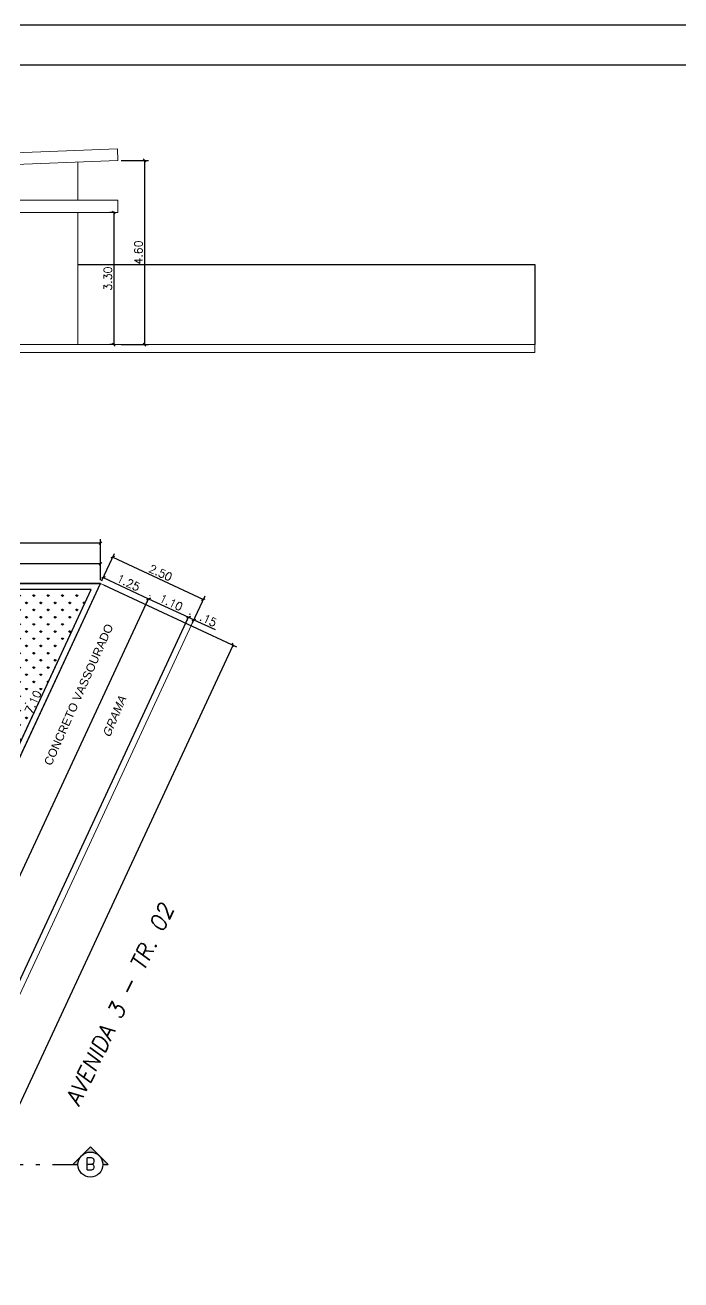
# Model space of a CAD drawing. Header units: metres. Extents: x 2690 to 3939, y 743 to 1123.
# Drawn here: x 3674.88 to 3691.26, y 782.64 to 813.99 of the extents above; entities that cross this region are included whole.
import ezdxf

# ---------------------------------------------------------------- set-up
doc = ezdxf.new("R2010")
doc.units = ezdxf.units.M
doc.header["$PDMODE"] = 35
doc.linetypes.add('DASHDOT2', pattern=[12.7, 6.35, -3.175, 0, -3.175])
for name, color, linetype in [('000 - Cota', 8, 'Continuous'), ('01', 1, 'Continuous'), ('02', 2, 'Continuous'), ('03', 3, 'Continuous'), ('04', 4, 'Continuous'), ('FOLHA', 7, 'Continuous'), ('FOLHA - MARGEM', 3, 'Continuous'), ('H - grama 2', 73, 'Continuous'), ('TEXTO', 2, 'Continuous')]:
    doc.layers.add(name, color=color, linetype=linetype)
doc.layers.add('ALVENARIA', color=4, linetype='Continuous', lineweight=18)
doc.layers.add('COTA', color=2, linetype='Continuous', lineweight=0)
doc.layers.add('EST - Laje_Caneta_No__218', color=7, linetype='Continuous', lineweight=13, true_color=0x4a4a4a)
doc.styles.add('ROMA', font='romans.shx')
doc.styles.add('ROMANS', font='arial.ttf')
doc.dimstyles.new('CORTE', dxfattribs={"dimscale": 0, "dimtxt": 0.2, "dimasz": 0.07, "dimexe": 0.1, "dimexo": 0.08, "dimgap": 0.05, "dimtad": 1, "dimzin": 4, "dimdsep": 46, "dimtxsty": 'ROMA', "dimblk": 'OBLIQUE', "dimcen": 0, "dimclrd": 1, "dimclre": 1, "dimclrt": 2, "dimaunit": 1, "dimadec": 0, "dimazin": 0, "dimtfac": 1, "dimtofl": 0, "dimtmove": 0, "dimatfit": 3, "dimldrblk": 'OBLIQUE', "dimfxl": 0.1, "dimtolj": 1, "dimtzin": 0, "dimarcsym": 0})
doc.dimstyles.new('PLANTA', dxfattribs={"dimtxt": 0.2, "dimasz": 0.18, "dimexe": 0.18, "dimexo": 0.0625, "dimgap": 0.045, "dimtad": 1, "dimzin": 0, "dimdsep": 46, "dimtxsty": 'ROMA', "dimcen": 0.09, "dimse1": 1, "dimse2": 1, "dimsd1": 1, "dimsd2": 1, "dimclrd": 1, "dimclre": 1, "dimclrt": 2, "dimadec": 0, "dimazin": 0, "dimtfac": 1, "dimtofl": 0, "dimtmove": 0, "dimatfit": 3, "dimfxl": 0.18, "dimtolj": 1, "dimtzin": 0, "dimarcsym": 0})

# ---------------------------------------------------------------- blocks, each defined once
blk = doc.blocks.new('*D38')
at = {"layer": 'DEFPOINTS', "color": 0, "transparency": 16777216}
for p in [(3672.241, 799.886), (3676.527, 799.886), (3672.241, 799.553)]:
    blk.add_point(p, dxfattribs=at)
at = {"layer": '04', "color": 2, "transparency": 16777216, "insert": (3674.384, 799.698), "char_height": 0.2, "attachment_point": 5, "style": 'ROMA'}
blk.add_mtext('\\A1;4.29', dxfattribs=at)
blk = doc.blocks.new('*D13')
at = {"layer": 'DEFPOINTS', "color": 0, "transparency": 16777216}
for p in [(3676.527, 799.886), (3676.527, 799.886), (3673.562, 793.436)]:
    blk.add_point(p, dxfattribs=at)
at = {"layer": '04', "color": 2, "transparency": 16777216, "insert": (3675.076, 797.077), "char_height": 0.2, "attachment_point": 5, "rotation": 65.3183, "style": 'ROMA'}
blk.add_mtext('\\A1;7.10', dxfattribs=at)
blk = doc.blocks.new('_Oblique')
at = {"color": 0, "linetype": 'ByBlock', "lineweight": -2}
blk.add_line((-0.5, -0.5), (0.5, 0.5), dxfattribs=at)
blk = doc.blocks.new('*D43')
at = {"layer": 'COTA', "color": 1, "lineweight": -2, "transparency": 16777216}
for p, q in [((3664.741, 800.116), (3664.741, 800.629)), ((3676.761, 800.529), (3664.741, 800.529)), ((3676.761, 800.116), (3676.761, 800.629))]:
    blk.add_line(p, q, dxfattribs=at)
at = {"layer": 'DEFPOINTS', "color": 0, "transparency": 16777216}
for p in [(3664.741, 800.529), (3664.741, 800.036), (3676.761, 800.036)]:
    blk.add_point(p, dxfattribs=at)
at = {"layer": 'COTA', "color": 1, "lineweight": -2, "transparency": 16777216, "xscale": 0.07, "yscale": 0.07, "zscale": 0.07}
for p, rotation in [((3664.741, 800.529), 179.9999999999989), ((3676.761, 800.529), 359.9999999999989)]:
    blk.add_blockref('_Oblique', p, dxfattribs=dict(at, rotation=rotation))
at = {"layer": 'COTA', "color": 2, "transparency": 16777216, "insert": (3670.751, 800.679), "char_height": 0.2, "attachment_point": 5, "style": 'ROMA'}
blk.add_mtext('\\A1;12.02', dxfattribs=at)
blk = doc.blocks.new('*D45')
at = {"layer": 'COTA', "color": 1, "lineweight": -2, "transparency": 16777216}
for p, q in [((3654.041, 800.116), (3654.041, 801.143)), ((3676.761, 801.043), (3654.041, 801.043)), ((3676.761, 800.116), (3676.761, 801.143))]:
    blk.add_line(p, q, dxfattribs=at)
at = {"layer": 'DEFPOINTS', "color": 0, "transparency": 16777216}
for p in [(3654.041, 801.043), (3654.041, 800.036), (3676.761, 800.036)]:
    blk.add_point(p, dxfattribs=at)
at = {"layer": 'COTA', "color": 1, "lineweight": -2, "transparency": 16777216, "xscale": 0.07, "yscale": 0.07, "zscale": 0.07, "rotation": 180}
blk.add_blockref('_Oblique', (3654.041, 801.043), dxfattribs=at)
at = {"layer": 'COTA', "color": 1, "lineweight": -2, "transparency": 16777216, "xscale": 0.07, "yscale": 0.07, "zscale": 0.07}
blk.add_blockref('_Oblique', (3676.761, 801.043), dxfattribs=at)
at = {"layer": 'COTA', "color": 2, "transparency": 16777216, "insert": (3665.401, 801.193), "char_height": 0.2, "attachment_point": 5, "style": 'ROMA'}
blk.add_mtext('\\A1;22.72', dxfattribs=at)
blk = doc.blocks.new('*D53')
at = {"layer": 'COTA', "color": 1, "lineweight": -2, "transparency": 16777216}
for p, q in [((3676.833, 800.002), (3680.162, 798.455)), ((3668.574, 773.758), (3680.072, 798.497)), ((3665.335, 775.263), (3668.665, 773.716))]:
    blk.add_line(p, q, dxfattribs=at)
at = {"layer": 'DEFPOINTS', "color": 0, "transparency": 16777216}
for p in [(3676.761, 800.036), (3680.072, 798.497), (3665.263, 775.297)]:
    blk.add_point(p, dxfattribs=at)
at = {"layer": 'COTA', "color": 1, "lineweight": -2, "transparency": 16777216, "xscale": 0.07, "yscale": 0.07, "zscale": 0.07}
for p, rotation in [((3680.072, 798.497), 65.07278290089883), ((3668.574, 773.758), 245.0727829008988)]:
    blk.add_blockref('_Oblique', p, dxfattribs=dict(at, rotation=rotation))
at = {"layer": 'COTA', "color": 2, "transparency": 16777216, "insert": (3674.187, 786.191), "char_height": 0.2, "attachment_point": 5, "rotation": 65.0728, "style": 'ROMA'}
blk.add_mtext('\\A1;27.28', dxfattribs=at)
blk = doc.blocks.new('*D55')
at = {"layer": 'COTA', "color": 1, "lineweight": -2, "transparency": 16777216}
for p, q in [((3676.795, 800.111), (3676.787, 800.093)), ((3676.829, 800.183), (3677.963, 799.656)), ((3677.929, 799.584), (3677.921, 799.566))]:
    blk.add_line(p, q, dxfattribs=at)
at = {"layer": 'DEFPOINTS', "color": 0, "transparency": 16777216}
for p in [(3676.829, 800.183), (3677.963, 799.656), (3677.963, 799.656)]:
    blk.add_point(p, dxfattribs=at)
at = {"layer": 'COTA', "color": 1, "lineweight": -2, "transparency": 16777216, "xscale": 0.07, "yscale": 0.07, "zscale": 0.07}
for p, rotation in [((3676.829, 800.183), 155.072782901026), ((3677.963, 799.656), 335.072782901026)]:
    blk.add_blockref('_Oblique', p, dxfattribs=dict(at, rotation=rotation))
at = {"layer": 'COTA', "color": 2, "transparency": 16777216, "insert": (3677.459, 800.056), "char_height": 0.2, "attachment_point": 5, "rotation": 335.0728, "style": 'ROMA'}
blk.add_mtext('\\A1;1.25', dxfattribs=at)
blk = doc.blocks.new('*D56')
at = {"layer": 'COTA', "color": 1, "lineweight": -2, "transparency": 16777216}
for p, q in [((3677.996, 799.729), (3678.005, 799.747)), ((3677.963, 799.656), (3678.96, 799.193)), ((3678.994, 799.265), (3679.002, 799.283))]:
    blk.add_line(p, q, dxfattribs=at)
at = {"layer": 'DEFPOINTS', "color": 0, "transparency": 16777216}
for p in [(3677.963, 799.656), (3678.96, 799.193), (3678.96, 799.193)]:
    blk.add_point(p, dxfattribs=at)
at = {"layer": 'COTA', "color": 1, "lineweight": -2, "transparency": 16777216, "xscale": 0.07, "yscale": 0.07, "zscale": 0.07}
for p, rotation in [((3677.963, 799.656), 155.0727829009942), ((3678.96, 799.193), 335.0727829009942)]:
    blk.add_blockref('_Oblique', p, dxfattribs=dict(at, rotation=rotation))
at = {"layer": 'COTA', "color": 2, "transparency": 16777216, "insert": (3678.525, 799.561), "char_height": 0.2, "attachment_point": 5, "rotation": 335.0728, "style": 'ROMA'}
blk.add_mtext('\\A1;1.10', dxfattribs=at)
blk = doc.blocks.new('*D57')
at = {"layer": 'COTA', "color": 1, "lineweight": -2, "transparency": 16777216}
for p, q in [((3678.926, 799.12), (3678.918, 799.102)), ((3678.96, 799.193), (3679.096, 799.13)), ((3679.096, 799.13), (3679.622, 798.885)), ((3679.063, 799.057), (3679.054, 799.039))]:
    blk.add_line(p, q, dxfattribs=at)
at = {"layer": 'DEFPOINTS', "color": 0, "transparency": 16777216}
for p in [(3678.96, 799.193), (3679.096, 799.13), (3679.096, 799.13)]:
    blk.add_point(p, dxfattribs=at)
at = {"layer": 'COTA', "color": 1, "lineweight": -2, "transparency": 16777216, "xscale": 0.07, "yscale": 0.07, "zscale": 0.07}
for p, rotation in [((3678.96, 799.193), 155.0727829008824), ((3679.096, 799.13), 335.0727829008824)]:
    blk.add_blockref('_Oblique', p, dxfattribs=dict(at, rotation=rotation))
at = {"layer": 'COTA', "color": 2, "transparency": 16777216, "insert": (3679.454, 799.129), "char_height": 0.2, "attachment_point": 5, "rotation": 335.0728, "style": 'ROMA'}
blk.add_mtext('\\A1;.15', dxfattribs=at)
blk = doc.blocks.new('*D58')
at = {"layer": 'COTA', "color": 1, "lineweight": -2, "transparency": 16777216}
for p, q in [((3676.794, 800.108), (3677.108, 800.784)), ((3677.066, 800.694), (3679.333, 799.64)), ((3679.061, 799.055), (3679.376, 799.731))]:
    blk.add_line(p, q, dxfattribs=at)
at = {"layer": 'DEFPOINTS', "color": 0, "transparency": 16777216}
for p in [(3676.761, 800.036), (3679.333, 799.64), (3679.028, 798.982)]:
    blk.add_point(p, dxfattribs=at)
at = {"layer": 'COTA', "color": 1, "lineweight": -2, "transparency": 16777216, "xscale": 0.07, "yscale": 0.07, "zscale": 0.07}
for p, rotation in [((3677.066, 800.694), 155.0727829008896), ((3679.333, 799.64), 335.0727829008896)]:
    blk.add_blockref('_Oblique', p, dxfattribs=dict(at, rotation=rotation))
at = {"layer": 'COTA', "color": 2, "transparency": 16777216, "insert": (3678.263, 800.303), "char_height": 0.2, "attachment_point": 5, "rotation": 335.0728, "style": 'ROMA'}
blk.add_mtext('\\A1;2.50', dxfattribs=at)
blk = doc.blocks.new('*D198')
at = {"layer": '02', "color": 1, "lineweight": -2, "transparency": 16777216}
for p, q in [((3677.276, 810.608), (3677.959, 810.608)), ((3677.859, 810.608), (3677.859, 806.004)), ((3677.276, 806.004), (3677.959, 806.004))]:
    blk.add_line(p, q, dxfattribs=at)
at = {"layer": 'DEFPOINTS', "color": 0, "transparency": 16777216}
for p in [(3677.196, 810.608), (3677.196, 806.004), (3677.859, 806.004)]:
    blk.add_point(p, dxfattribs=at)
at = {"layer": '02', "color": 1, "lineweight": -2, "transparency": 16777216, "xscale": 0.07, "yscale": 0.07, "zscale": 0.07}
for p, rotation in [((3677.859, 810.608), 90), ((3677.859, 806.004), 270)]:
    blk.add_blockref('_Oblique', p, dxfattribs=dict(at, rotation=rotation))
at = {"layer": '02', "color": 2, "transparency": 16777216, "insert": (3677.709, 808.306), "char_height": 0.2, "attachment_point": 5, "rotation": 90, "style": 'ROMA'}
blk.add_mtext('\\A1;4.60', dxfattribs=at)
blk = doc.blocks.new('*D199')
at = {"layer": '02', "color": 1, "lineweight": -2, "transparency": 16777216}
for p, q in [((3677.116, 809.304), (3676.994, 809.304)), ((3677.094, 809.304), (3677.094, 806.004)), ((3677.116, 806.004), (3676.994, 806.004))]:
    blk.add_line(p, q, dxfattribs=at)
at = {"layer": 'DEFPOINTS', "color": 0, "transparency": 16777216}
for p in [(3677.196, 809.304), (3677.094, 806.004), (3677.196, 806.004)]:
    blk.add_point(p, dxfattribs=at)
at = {"layer": '02', "color": 1, "lineweight": -2, "transparency": 16777216, "xscale": 0.07, "yscale": 0.07, "zscale": 0.07}
for p, rotation in [((3677.094, 809.304), 90), ((3677.094, 806.004), 270)]:
    blk.add_blockref('_Oblique', p, dxfattribs=dict(at, rotation=rotation))
at = {"layer": '02', "color": 2, "transparency": 16777216, "insert": (3676.944, 807.654), "char_height": 0.2, "attachment_point": 5, "rotation": 90, "style": 'ROMA'}
blk.add_mtext('\\A1;3.30', dxfattribs=at)

msp = doc.modelspace()

# ---------------------------------------------------------------- hatches: boundary and pattern name
at = {"layer": '01', "ltscale": 0.1}
h = msp.add_hatch(color=2, dxfattribs=at)
edge = h.paths.add_edge_path()
edge.add_line((3676.8207, 785.52), (3676.9501, 785.52))
edge.add_line((3676.9501, 785.52), (3676.5082, 785.9619))
edge.add_line((3676.5082, 785.9619), (3676.0662, 785.52))
edge.add_line((3676.0662, 785.52), (3676.1957, 785.52))
edge.add_arc((3676.5082, 785.52), 0.3125, 0, 180, ccw=False)
at = {"layer": 'H - grama 2', "ltscale": 0.05}
h = msp.add_hatch(dxfattribs=at)
h.set_pattern_fill('GRASS', color=256, scale=0.01)
h.set_pattern_definition([(90, (481.5339, -68.67924), (-0.179605122, 0.179605122), [0.047625, -0.311585245]), (45, (481.5339, -68.67924), (-0.179605122, 0.179605122), [0.047625, -0.206375]), (135, (481.5339, -68.67924), (-0.179605122, -0.179605122), [0.047625, -0.206375])])
h.paths.add_polyline_path([(3676.5265, 799.8857), (3672.2406, 799.8857), (3672.2406, 793.4357), (3673.5284, 793.4357)])
h.paths.add_polyline_path([(3674.0335, 799.5481), (3674.7335, 799.5481), (3674.7335, 799.8481), (3674.0335, 799.8481)], flags=16)
h.paths.add_polyline_path([(3672.6054, 796.3107), (3672.6054, 797.0107), (3672.3054, 797.0107), (3672.3054, 796.3107)], flags=16)
h.paths.add_polyline_path([(3672.561, 793.4307), (3673.2419, 793.4307), (3673.2419, 793.7307), (3672.561, 793.7307)])
h.paths.add_polyline_path([(3675.0474, 796.6999), (3675.3437, 797.3446), (3675.088, 797.462), (3674.7918, 796.8173)], flags=17)
h.paths.add_polyline_path([(3673.2739, 797.1845), (3674.1327, 797.1845), (3674.1327, 797.455), (3673.2739, 797.455)], flags=16)
h.paths.add_polyline_path([(3673.1161, 797.4938), (3674.4911, 797.4938), (3674.4911, 797.7756), (3673.1161, 797.7756)], flags=16)
h.paths.add_polyline_path([(3673.4752, 797.7816), (3674.1404, 797.7816), (3674.1404, 798.0634), (3673.4752, 798.0634)], flags=16)

# ---------------------------------------------------------------- linework, layer by layer
at = {"layer": '000 - Cota'}
for points in [[(3656.9677, 768.783, 0.2167486), (3666.3566, 774.6842), (3677.9627, 799.6564)], [(3657.0609, 767.6857, 0.2192338), (3667.3205, 774.1483), (3678.9602, 799.1928)]]:
    msp.add_lwpolyline(points, format="xyb", dxfattribs=at)
at = {"layer": '01', "color": 2, "linetype": 'DASHDOT2', "ltscale": 0.1}
msp.add_line((3652.272, 785.52), (3676.1957, 785.52), dxfattribs=at)
at = {"layer": '01'}
msp.add_lwpolyline([(3676.5265, 799.8857), (3672.2406, 799.8857), (3672.2406, 793.4357), (3673.5284, 793.4357)], close=True, dxfattribs=at)
at = {"layer": '01', "color": 2, "ltscale": 0.1}
msp.add_lwpolyline([(3676.8207, 785.52), (3676.9501, 785.52), (3676.5082, 785.9619), (3676.0662, 785.52), (3676.1957, 785.52, -1)], format="xyb", close=True, dxfattribs=at)
msp.add_circle((3676.5082, 785.52), 0.3125, dxfattribs=at)
at = {"layer": '02'}
for p, q in [((3676.1959, 808.0043), (3687.6159, 808.0043)), ((3687.6159, 808.0043), (3687.6159, 806.0043))]:
    msp.add_line(p, q, dxfattribs=at)
msp.add_lwpolyline([(3676.7606, 800.0357), (3654.0406, 800.0357), (3654.0406, 770.0357), (3656.9006, 770.0357, 0.2126278), (3665.2629, 775.297)], format="xyb", close=True, dxfattribs=at)
at = {"layer": '03'}
for p, q in [((3664.7406, 800.0357), (3676.7606, 800.0357)), ((3668.7291, 782.7548), (3676.7606, 800.0357)), ((3676.5265, 799.8857), (3664.7406, 799.8857)), ((3668.6334, 782.9048), (3676.5265, 799.8857))]:
    msp.add_line(p, q, dxfattribs=at)
at = {"layer": 'ALVENARIA'}
for p, q in [((3665.7959, 810.4494), (3677.1836, 810.8971)), ((3677.1955, 810.6077), (3677.1836, 810.8971)), ((3665.7959, 810.1499), (3677.1955, 810.6077)), ((3676.1959, 809.6143), (3676.1959, 810.5604)), ((3664.8959, 809.6143), (3677.1959, 809.6143)), ((3677.1959, 809.6143), (3677.1959, 809.3043)), ((3664.8959, 809.3043), (3677.1959, 809.3043)), ((3676.1959, 809.3043), (3676.1959, 806.0043)), ((3664.8959, 806.0043), (3687.6159, 806.0043)), ((3687.6159, 806.0043), (3687.6159, 805.8043)), ((3664.8959, 805.8043), (3687.6159, 805.8043))]:
    msp.add_line(p, q, dxfattribs=at)
at = {"layer": 'EST - Laje_Caneta_No__218', "color": 251, "linetype": 'Continuous', "lineweight": 13, "true_color": 0x4a4a4a}
msp.add_line((3676.7606, 800.0357), (3679.0277, 798.982), dxfattribs=at)
at = {"layer": 'EST - Laje_Caneta_No__218', "color": 251, "linetype": 'Continuous', "lineweight": 13, "true_color": 0x4a4a4a, "flags": 128}
msp.add_lwpolyline([(3657.0707, 767.5357, 0.219601), (3667.452, 774.0754), (3679.0962, 799.1295)], format="xyb", dxfattribs=at)
at = {"layer": 'FOLHA'}
msp.add_lwpolyline([(3645.3446, 754.5874), (3726.9446, 754.5874), (3726.9446, 813.9874), (3642.8446, 813.9874), (3642.8446, 754.5874)], dxfattribs=at)
at = {"layer": 'FOLHA - MARGEM', "linetype": 'Continuous'}
msp.add_line((3725.9446, 812.9874), (3646.3446, 812.9874), dxfattribs=at)

# ---------------------------------------------------------------- texts
at = {"layer": '03', "linetype": 'Continuous', "style": 'ROMA', "oblique": 10}
msp.add_text('AVENIDA 3 - TR. 02', height=0.4, rotation=64.27467, dxfattribs=at).set_placement((3676.2209, 786.9532))
at = {"layer": '03', "ltscale": 0.05, "style": 'ROMA', "text_generation_flag": 2}
msp.add_text('B', height=0.3, rotation=180, dxfattribs=at).set_placement((3676.375, 785.6868))
at = {"layer": 'TEXTO', "style": 'ROMANS'}
msp.add_text('CONCRETO VASSOURADO ', height=0.21, rotation=66.0234, dxfattribs=at).set_placement((3675.5314, 795.4678))
at = {"layer": 'TEXTO', "style": 'ROMANS', "oblique": 15}
msp.add_text('GRAMA', height=0.21, rotation=67.05329, dxfattribs=at).set_placement((3676.9907, 796.1714))

# ---------------------------------------------------------------- dimensions: what is measured, and where the dimension line sits
at = {"layer": '02'}
for base, p1, p2, picture, middle in [((3677.8586, 806.0043), (3677.1955, 810.6077), (3677.1955, 806.0043), '*D198', (3677.7086, 808.306)), ((3677.0938, 806.0043), (3677.1959, 809.3043), (3677.1959, 806.0043), '*D199', (3676.9438, 807.6543))]:
    dim = msp.add_linear_dim(base=base, p1=p1, p2=p2, angle=90, dimstyle='CORTE', override={"dimscale": 1}, dxfattribs=at)
    dim.commit()
    dim.dimension.update_dxf_attribs({"geometry": picture, "text_midpoint": middle})
at = {"layer": '04'}
dim = msp.add_linear_dim(base=(3672.2406, 799.5531), p1=(3676.5265, 799.8857), p2=(3672.2406, 799.8857), dimstyle='PLANTA', dxfattribs=at)
dim.commit()
dim.dimension.update_dxf_attribs({"geometry": '*D38', "text_midpoint": (3674.3835, 799.6981)})
dim = msp.add_linear_dim(base=(3676.5265, 799.8857), p1=(3673.5624, 793.4357), p2=(3676.5265, 799.8857), angle=65.31832, dimstyle='PLANTA', dxfattribs=at)
dim.commit()
dim.dimension.update_dxf_attribs({"geometry": '*D13', "text_midpoint": (3675.2079, 797.0165), "dimtype": 161})
at = {"layer": 'COTA'}
dim = msp.add_linear_dim(base=(3654.0406, 801.0427), p1=(3676.7606, 800.0357), p2=(3654.0406, 800.0357), dimstyle='CORTE', override={"dimscale": 1}, dxfattribs=at)
dim.commit()
dim.dimension.update_dxf_attribs({"geometry": '*D45', "text_midpoint": (3665.4006, 801.1927)})
for p1, p2, distance, picture, middle in [((3676.7606, 800.0357), (3664.7406, 800.0357), -0.4936, '*D43', (3670.7506, 800.6793)), ((3676.7606, 800.0357), (3679.0277, 798.982), 0.7255, '*D58', (3678.2631, 800.3028)), ((3665.2629, 775.297), (3676.7606, 800.0357), -3.6511, '*D53', (3674.1867, 786.1908)), ((3676.8291, 800.1832), (3677.9627, 799.6564), 0, '*D55', (3677.4591, 800.0558)), ((3677.9627, 799.6564), (3678.9602, 799.1928), 0, '*D56', (3678.5247, 799.5606)), ((3678.9602, 799.1928), (3679.0962, 799.1295), 0, '*D57', (3679.454, 799.1287))]:
    dim = msp.add_aligned_dim(p1=p1, p2=p2, distance=distance, dimstyle='CORTE', override={"dimscale": 1}, dxfattribs=at)
    dim.commit()
    dim.dimension.update_dxf_attribs({"geometry": picture, "text_midpoint": middle})

doc.saveas('drawing.dxf')
